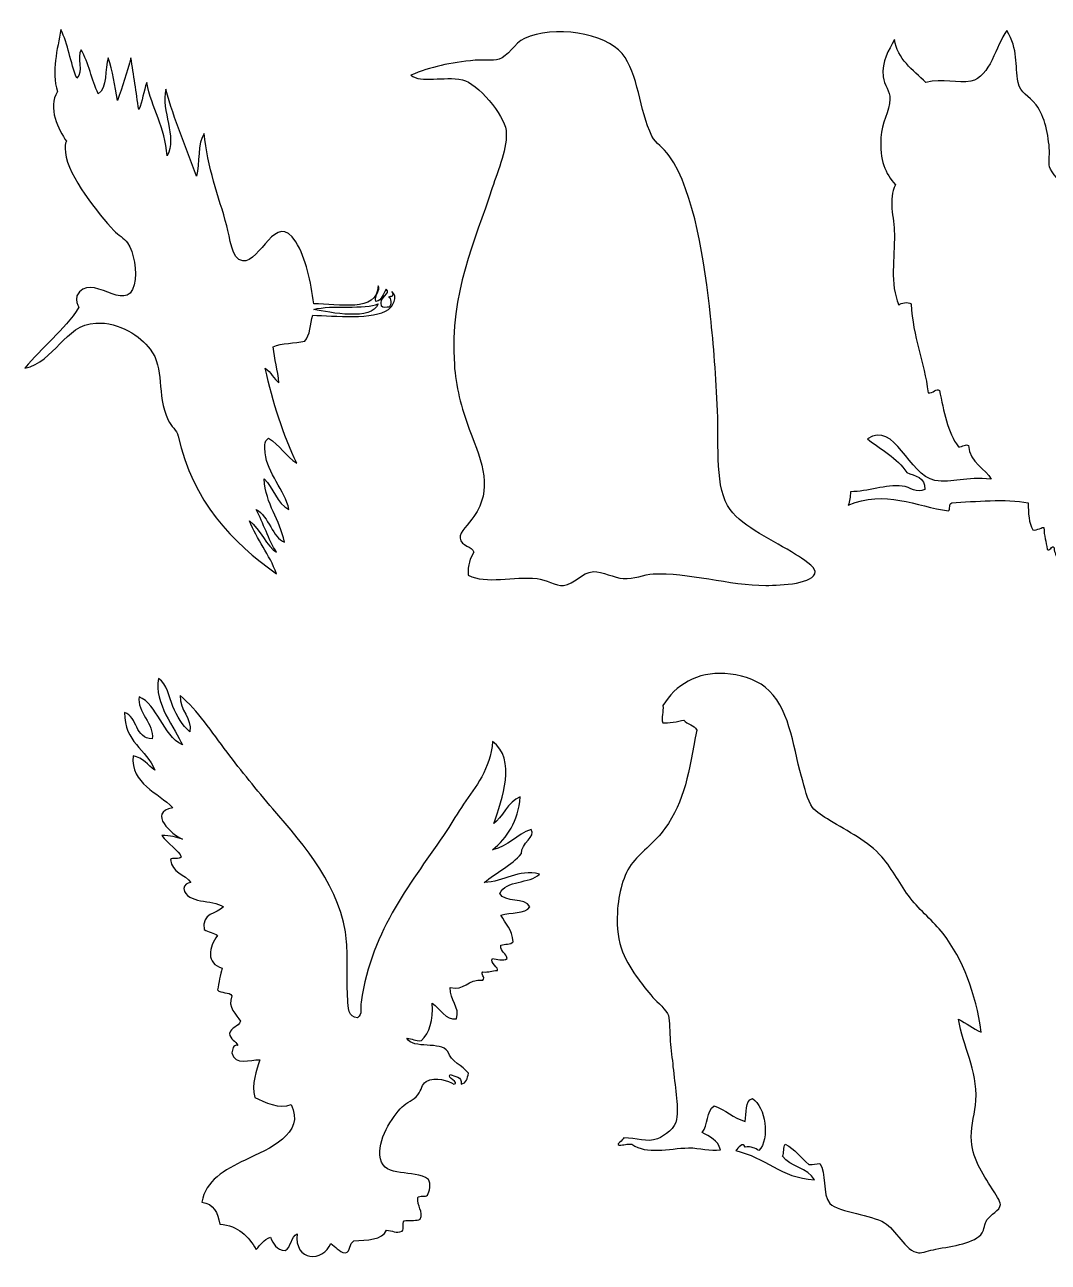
# Model space of a CAD drawing. Header units: centimetres. Extents: x -66 to 65, y -66 to 66.
# Drawn here: x 43.81 to 52.89, y 3.52 to 14.5 of the extents above; entities that cross this region are included whole.
import ezdxf

# ---------------------------------------------------------------- set-up
doc = ezdxf.new("R2010")
doc.units = ezdxf.units.CM
doc.header["$MEASUREMENT"] = 0
doc.layers.add('Layer 1', color=7, linetype='Continuous')

msp = doc.modelspace()

# ---------------------------------------------------------------- linework, layer by layer
at = {"layer": 'Layer 1'}
for points, knots in [([(47.74058, 9.62048), (47.73521, 9.71078), (47.75902, 9.77195), (47.79154, 9.82442), (47.79154, 9.82442), (47.77865, 9.8766), (47.67877, 9.87554), (47.66922, 9.94674), (47.66922, 9.94674), (47.66168, 10.00259), (47.74611, 10.07414), (47.79154, 10.14047), (47.79154, 10.14047), (47.9587, 10.38463), (47.87221, 10.5995), (47.75077, 10.91533), (47.75077, 10.91533), (47.68002, 11.09937), (47.62951, 11.30477), (47.61821, 11.48627), (47.61821, 11.48627), (47.57741, 12.14156), (47.79934, 12.57326), (47.95468, 13.05639), (47.95468, 13.05639), (48.00548, 13.21445), (48.09457, 13.42003), (48.07705, 13.56616), (48.07705, 13.56616), (48.06043, 13.70464), (47.82329, 13.98632), (47.68959, 14.01479), (47.68959, 14.01479), (47.52317, 14.05016), (47.3256, 13.98338), (47.2308, 14.05554), (47.2308, 14.05554), (47.4117, 14.13343), (47.57706, 14.16606), (47.80169, 14.18812), (47.80169, 14.18812), (47.86583, 14.19436), (47.95507, 14.18018), (48.01584, 14.19828), (48.01584, 14.19828), (48.09072, 14.22058), (48.15509, 14.341), (48.24018, 14.38182), (48.24018, 14.38182), (48.49415, 14.50385), (48.95921, 14.42923), (49.10674, 14.24929), (49.10674, 14.24929), (49.25546, 14.06792), (49.25604, 13.75044), (49.37185, 13.5152), (49.37185, 13.5152), (49.40363, 13.45067), (49.47374, 13.41513), (49.52481, 13.34187), (49.52481, 13.34187), (49.75132, 13.01686), (49.84043, 12.39321), (49.89181, 11.9145), (49.89181, 11.9145), (49.91827, 11.66799), (49.94033, 11.3783), (49.95298, 11.07847), (49.95298, 11.07847), (49.96642, 10.75914), (49.92861, 10.38304), (50.06514, 10.20167), (50.06514, 10.20167), (50.1823, 10.04599), (50.45365, 9.92415), (50.6463, 9.80405), (50.6463, 9.80405), (50.70573, 9.76701), (50.81995, 9.69359), (50.81963, 9.65109), (50.81963, 9.65109), (50.81886, 9.54483), (50.52256, 9.52914), (50.38122, 9.52877), (50.38122, 9.52877), (50.06549, 9.52798), (49.68261, 9.6491), (49.38205, 9.63074), (49.38205, 9.63074), (49.30175, 9.62582), (49.21084, 9.58425), (49.11694, 9.58997), (49.11694, 9.58997), (49.03981, 9.59468), (48.92879, 9.65598), (48.85188, 9.65112), (48.85188, 9.65112), (48.74864, 9.64458), (48.68271, 9.53687), (48.58677, 9.5288), (48.58677, 9.5288), (48.52099, 9.52327), (48.42614, 9.58235), (48.3523, 9.59), (48.3523, 9.59), (48.14368, 9.61146), (47.90238, 9.53629), (47.74058, 9.62048)], [0, 0, 0, 0, 0.03571429, 0.03571429, 0.03571429, 0.03571429, 0.07142857, 0.07142857, 0.07142857, 0.07142857, 0.10714286, 0.10714286, 0.10714286, 0.10714286, 0.14285714, 0.14285714, 0.14285714, 0.14285714, 0.17857143, 0.17857143, 0.17857143, 0.17857143, 0.21428571, 0.21428571, 0.21428571, 0.21428571, 0.25, 0.25, 0.25, 0.25, 0.28571429, 0.28571429, 0.28571429, 0.28571429, 0.32142857, 0.32142857, 0.32142857, 0.32142857, 0.35714286, 0.35714286, 0.35714286, 0.35714286, 0.39285714, 0.39285714, 0.39285714, 0.39285714, 0.42857143, 0.42857143, 0.42857143, 0.42857143, 0.46428571, 0.46428571, 0.46428571, 0.46428571, 0.5, 0.5, 0.5, 0.5, 0.53571429, 0.53571429, 0.53571429, 0.53571429, 0.57142857, 0.57142857, 0.57142857, 0.57142857, 0.60714286, 0.60714286, 0.60714286, 0.60714286, 0.64285714, 0.64285714, 0.64285714, 0.64285714, 0.67857143, 0.67857143, 0.67857143, 0.67857143, 0.71428571, 0.71428571, 0.71428571, 0.71428571, 0.75, 0.75, 0.75, 0.75, 0.78571429, 0.78571429, 0.78571429, 0.78571429, 0.82142857, 0.82142857, 0.82142857, 0.82142857, 0.85714286, 0.85714286, 0.85714286, 0.85714286, 0.89285714, 0.89285714, 0.89285714, 0.89285714, 0.92857143, 0.92857143, 0.92857143, 0.92857143, 1, 1, 1, 1]), ([(46.92215, 12.04718), (46.97668, 12.05948), (46.98488, 12.11806), (47.01232, 12.15741), (47.01232, 12.15741), (47.06481, 12.11841), (46.94117, 12.0906), (46.97221, 12.0071), (46.97221, 12.0071), (46.9765, 11.98469), (47.02161, 12.00305), (47.04235, 11.99707), (47.04235, 11.99707), (47.05555, 12.01321), (47.06397, 12.08534), (47.03232, 12.08727), (47.03232, 12.08727), (47.05701, 12.09481), (47.08725, 12.08658), (47.0624, 12.13736), (47.0624, 12.13736), (47.12921, 12.08698), (47.06393, 11.99975), (47.03232, 11.97705), (47.03232, 11.97705), (46.90326, 11.88445), (46.55361, 11.91971), (46.36091, 11.92691), (46.36091, 11.92691), (46.34046, 11.84714), (46.3385, 11.74892), (46.2908, 11.6964), (46.2908, 11.6964), (46.20224, 11.67476), (46.0845, 11.68224), (46.01021, 11.64631), (46.01021, 11.64631), (46.02188, 11.53442), (46.0518, 11.44073), (46.06035, 11.32569), (46.06035, 11.32569), (46.01508, 11.36392), (45.99008, 11.42242), (45.9401, 11.45594), (45.9401, 11.45594), (46.0082, 11.14992), (46.09721, 10.86481), (46.22066, 10.61419), (46.22066, 10.61419), (46.12274, 10.67325), (46.06807, 10.77559), (45.97015, 10.83464), (45.97015, 10.83464), (45.92462, 10.81578), (45.93729, 10.73756), (45.94007, 10.70436), (45.94007, 10.70436), (45.95502, 10.52548), (46.11565, 10.37059), (46.15049, 10.20332), (46.15049, 10.20332), (46.03876, 10.25526), (46.01494, 10.39509), (45.93004, 10.47388), (45.93004, 10.47388), (45.94502, 10.24171), (46.06873, 10.11823), (46.11038, 9.91273), (46.11038, 9.91273), (46.00579, 9.9485), (45.97219, 10.14189), (45.85987, 10.20332), (45.85987, 10.20332), (45.92361, 10.08002), (45.96763, 9.93699), (46.04024, 9.82253), (46.04024, 9.82253), (45.95502, 9.87098), (45.89311, 10.02943), (45.79973, 10.10312), (45.79973, 10.10312), (45.8668, 9.93305), (45.97642, 9.80546), (46.04024, 9.63211), (46.04024, 9.63211), (45.64929, 9.90958), (45.29213, 10.27412), (45.16846, 10.85464), (45.16846, 10.85464), (45.15751, 10.906), (45.10324, 10.94026), (45.07826, 10.99492), (45.07826, 10.99492), (44.97065, 11.23051), (45.05101, 11.45299), (44.91792, 11.62624), (44.91792, 11.62624), (44.83249, 11.73737), (44.64791, 11.8678), (44.43691, 11.85672), (44.43691, 11.85672), (44.15357, 11.84177), (44.07631, 11.51244), (43.80561, 11.4559), (43.80561, 11.4559), (43.95798, 11.64426), (44.15441, 11.78851), (44.28662, 11.997), (44.28662, 11.997), (44.26929, 12.01978), (44.26241, 12.05301), (44.26656, 12.09717), (44.26656, 12.09717), (44.38949, 12.33104), (44.70937, 11.92077), (44.7776, 12.19739), (44.7776, 12.19739), (44.80602, 12.31256), (44.77363, 12.48796), (44.71746, 12.56818), (44.71746, 12.56818), (44.68854, 12.60953), (44.6356, 12.63819), (44.59726, 12.67843), (44.59726, 12.67843), (44.46026, 12.8222), (44.19052, 13.16053), (44.16633, 13.36984), (44.16633, 13.36984), (44.15982, 13.42633), (44.16276, 13.4499), (44.17636, 13.47004), (44.17636, 13.47004), (44.10289, 13.57063), (44.00568, 13.76727), (44.09622, 13.91097), (44.09622, 13.91097), (44.03793, 14.09168), (44.09715, 14.28501), (44.1263, 14.46212), (44.1263, 14.46212), (44.18858, 14.33404), (44.21187, 14.16692), (44.26658, 14.03125), (44.26658, 14.03125), (44.33288, 14.08385), (44.26031, 14.21876), (44.30669, 14.28178), (44.30669, 14.28178), (44.37053, 14.16526), (44.40133, 14.01566), (44.457, 13.89094), (44.457, 13.89094), (44.54373, 13.94118), (44.5105, 14.11134), (44.54717, 14.21164), (44.54717, 14.21164), (44.58268, 14.0935), (44.60903, 13.96621), (44.62734, 13.83083), (44.62734, 13.83083), (44.67438, 13.95079), (44.71164, 14.08054), (44.74757, 14.21164), (44.74757, 14.21164), (44.77268, 14.05974), (44.79411, 13.90406), (44.81771, 13.75068), (44.81771, 13.75068), (44.85123, 13.82074), (44.86012, 13.91538), (44.88785, 13.99116), (44.88785, 13.99116), (44.93325, 13.75933), (45.05189, 13.60074), (45.06822, 13.33981), (45.06822, 13.33981), (45.1627, 13.51359), (45.01065, 13.7388), (45.05819, 13.93105), (45.05819, 13.93105), (45.13129, 13.65673), (45.23713, 13.41522), (45.32875, 13.15947), (45.32875, 13.15947), (45.36254, 13.27602), (45.33412, 13.45469), (45.39892, 13.54026), (45.39892, 13.54026), (45.42585, 13.23893), (45.52663, 12.98302), (45.59932, 12.71854), (45.59932, 12.71854), (45.62594, 12.62168), (45.64147, 12.4189), (45.73963, 12.40792), (45.73963, 12.40792), (45.8979, 12.39014), (46.03297, 12.86115), (46.21061, 12.57826), (46.21061, 12.57826), (46.30358, 12.43012), (46.3437, 12.22261), (46.37092, 12.02713), (46.37092, 12.02713), (46.58486, 12.02697), (46.93832, 11.94693), (46.9421, 12.18747), (46.9421, 12.18747), (46.97004, 12.14579), (46.90471, 12.11161), (46.92215, 12.04718)], [0, 0, 0, 0, 0.01851852, 0.01851852, 0.01851852, 0.01851852, 0.03703704, 0.03703704, 0.03703704, 0.03703704, 0.05555556, 0.05555556, 0.05555556, 0.05555556, 0.07407407, 0.07407407, 0.07407407, 0.07407407, 0.09259259, 0.09259259, 0.09259259, 0.09259259, 0.11111111, 0.11111111, 0.11111111, 0.11111111, 0.12962963, 0.12962963, 0.12962963, 0.12962963, 0.14814815, 0.14814815, 0.14814815, 0.14814815, 0.16666667, 0.16666667, 0.16666667, 0.16666667, 0.18518519, 0.18518519, 0.18518519, 0.18518519, 0.2037037, 0.2037037, 0.2037037, 0.2037037, 0.22222222, 0.22222222, 0.22222222, 0.22222222, 0.24074074, 0.24074074, 0.24074074, 0.24074074, 0.25925926, 0.25925926, 0.25925926, 0.25925926, 0.27777778, 0.27777778, 0.27777778, 0.27777778, 0.2962963, 0.2962963, 0.2962963, 0.2962963, 0.31481481, 0.31481481, 0.31481481, 0.31481481, 0.33333333, 0.33333333, 0.33333333, 0.33333333, 0.35185185, 0.35185185, 0.35185185, 0.35185185, 0.37037037, 0.37037037, 0.37037037, 0.37037037, 0.38888889, 0.38888889, 0.38888889, 0.38888889, 0.40740741, 0.40740741, 0.40740741, 0.40740741, 0.42592593, 0.42592593, 0.42592593, 0.42592593, 0.44444444, 0.44444444, 0.44444444, 0.44444444, 0.46296296, 0.46296296, 0.46296296, 0.46296296, 0.48148148, 0.48148148, 0.48148148, 0.48148148, 0.5, 0.5, 0.5, 0.5, 0.51851852, 0.51851852, 0.51851852, 0.51851852, 0.53703704, 0.53703704, 0.53703704, 0.53703704, 0.55555556, 0.55555556, 0.55555556, 0.55555556, 0.57407407, 0.57407407, 0.57407407, 0.57407407, 0.59259259, 0.59259259, 0.59259259, 0.59259259, 0.61111111, 0.61111111, 0.61111111, 0.61111111, 0.62962963, 0.62962963, 0.62962963, 0.62962963, 0.64814815, 0.64814815, 0.64814815, 0.64814815, 0.66666667, 0.66666667, 0.66666667, 0.66666667, 0.68518519, 0.68518519, 0.68518519, 0.68518519, 0.7037037, 0.7037037, 0.7037037, 0.7037037, 0.72222222, 0.72222222, 0.72222222, 0.72222222, 0.74074074, 0.74074074, 0.74074074, 0.74074074, 0.75925926, 0.75925926, 0.75925926, 0.75925926, 0.77777778, 0.77777778, 0.77777778, 0.77777778, 0.7962963, 0.7962963, 0.7962963, 0.7962963, 0.81481481, 0.81481481, 0.81481481, 0.81481481, 0.83333333, 0.83333333, 0.83333333, 0.83333333, 0.85185185, 0.85185185, 0.85185185, 0.85185185, 0.87037037, 0.87037037, 0.87037037, 0.87037037, 0.88888889, 0.88888889, 0.88888889, 0.88888889, 0.90740741, 0.90740741, 0.90740741, 0.90740741, 0.92592593, 0.92592593, 0.92592593, 0.92592593, 0.94444444, 0.94444444, 0.94444444, 0.94444444, 0.96296296, 0.96296296, 0.96296296, 0.96296296, 1, 1, 1, 1]), ([(52.52102, 14.45172), (52.6249, 14.28233), (52.59203, 14.14681), (52.62079, 13.99272), (52.62079, 13.99272), (52.63894, 13.8958), (52.71588, 13.87554), (52.78047, 13.79314), (52.78047, 13.79314), (52.86146, 13.68982), (52.88945, 13.52514), (52.90019, 13.38401), (52.90019, 13.38401), (52.9031, 13.34525), (52.88765, 13.28992), (52.90019, 13.24434), (52.90019, 13.24434), (52.91636, 13.18528), (53.00277, 13.11213), (53.03986, 13.04479), (53.03986, 13.04479), (53.16059, 12.82564), (53.27902, 12.61206), (53.34918, 12.34629), (53.34918, 12.34629), (53.38117, 12.22532), (53.44731, 12.10785), (53.45893, 11.95714), (53.45893, 11.95714), (53.46711, 11.85125), (53.45345, 11.74455), (53.45893, 11.64782), (53.45893, 11.64782), (53.47642, 11.34043), (53.60678, 11.0768), (53.58863, 10.6899), (53.58863, 10.6899), (53.76728, 10.71406), (53.80805, 10.50093), (53.9678, 10.48038), (53.9678, 10.48038), (54.10848, 10.46226), (54.25556, 10.51261), (54.42683, 10.50036), (54.42683, 10.50036), (54.52735, 10.49314), (54.64252, 10.44937), (54.73615, 10.44046), (54.73615, 10.44046), (54.87598, 10.42715), (54.98481, 10.43226), (55.01558, 10.30076), (55.01558, 10.30076), (54.89967, 10.31238), (54.79693, 10.28547), (54.68631, 10.29079), (54.68631, 10.29079), (54.57, 10.29635), (54.46943, 10.35736), (54.35701, 10.36064), (54.35701, 10.36064), (54.26324, 10.36339), (54.17471, 10.32087), (54.08758, 10.32071), (54.08758, 10.32071), (53.99992, 10.32058), (53.872, 10.34579), (53.79818, 10.39056), (53.79818, 10.39056), (53.73984, 10.42601), (53.68274, 10.52227), (53.54873, 10.49033), (53.54873, 10.49033), (53.56336, 10.41482), (53.4892, 10.37624), (53.46888, 10.31076), (53.46888, 10.31076), (53.43358, 10.19665), (53.49859, 10.06337), (53.45891, 9.92158), (53.45891, 9.92158), (53.45137, 9.89256), (53.40964, 9.89774), (53.39906, 9.87171), (53.39906, 9.87171), (53.38692, 9.81064), (53.3952, 9.72918), (53.37906, 9.67213), (53.37906, 9.67213), (53.33353, 9.63784), (53.24558, 9.64602), (53.17948, 9.63223), (53.17948, 9.63223), (53.1245, 9.68697), (53.1037, 9.77595), (53.04978, 9.83181), (53.04978, 9.83181), (53.01274, 9.81564), (53.01943, 9.75577), (52.96996, 9.75199), (52.96996, 9.75199), (52.96443, 9.79303), (52.94136, 9.81652), (52.94004, 9.86174), (52.94004, 9.86174), (52.91882, 9.89727), (52.90287, 9.81771), (52.88014, 9.85179), (52.88014, 9.85179), (52.8704, 9.91516), (52.8508, 9.96876), (52.85019, 10.04136), (52.85019, 10.04136), (52.83757, 10.05329), (52.79344, 10.01215), (52.75042, 10.02141), (52.75042, 10.02141), (52.71835, 10.0825), (52.71023, 10.16749), (52.71049, 10.26088), (52.71049, 10.26088), (52.50909, 10.3011), (52.24207, 10.27398), (52.03197, 10.26088), (52.03197, 10.26088), (52.00273, 10.25688), (52.02398, 10.20235), (52.00202, 10.19103), (52.00202, 10.19103), (51.72045, 10.22889), (51.43462, 10.38079), (51.11395, 10.2409), (51.11395, 10.2409), (51.12599, 10.27545), (51.13221, 10.3158), (51.13393, 10.36065), (51.13393, 10.36065), (51.28771, 10.35957), (51.44593, 10.42709), (51.59293, 10.41055), (51.59293, 10.41055), (51.66466, 10.40251), (51.72242, 10.34025), (51.79253, 10.38063), (51.79253, 10.38063), (51.79827, 10.48948), (51.70784, 10.50218), (51.63285, 10.5303), (51.63285, 10.5303), (51.54718, 10.66082), (51.40483, 10.73466), (51.28363, 10.82965), (51.28363, 10.82965), (51.53086, 10.99435), (51.64619, 10.50326), (51.8823, 10.46045), (51.8823, 10.46045), (52.03967, 10.4319), (52.1572, 10.50048), (52.38122, 10.47042), (52.38122, 10.47042), (52.34545, 10.56109), (52.18593, 10.61433), (52.18164, 10.76974), (52.18164, 10.76974), (52.16021, 10.78821), (52.12846, 10.75654), (52.09181, 10.75977), (52.09181, 10.75977), (51.99373, 10.88455), (51.96394, 11.07759), (51.92221, 11.25867), (51.92221, 11.25867), (51.89811, 11.28211), (51.86485, 11.23004), (51.82244, 11.23872), (51.82244, 11.23872), (51.78789, 11.51688), (51.68652, 11.72812), (51.67279, 12.02699), (51.67279, 12.02699), (51.64628, 12.04623), (51.58003, 12.03853), (51.56299, 12.01704), (51.56299, 12.01704), (51.48076, 12.20484), (51.52582, 12.43252), (51.52312, 12.64566), (51.52312, 12.64566), (51.52114, 12.79907), (51.46531, 12.95252), (51.53307, 13.08468), (51.53307, 13.08468), (51.44197, 13.17945), (51.39109, 13.3046), (51.40334, 13.50378), (51.40334, 13.50378), (51.41091, 13.62607), (51.4783, 13.74204), (51.48322, 13.84306), (51.48322, 13.84306), (51.48663, 13.9136), (51.43171, 13.96961), (51.42332, 14.04261), (51.42332, 14.04261), (51.40715, 14.1844), (51.47444, 14.27526), (51.52312, 14.37188), (51.52312, 14.37188), (51.5481, 14.20096), (51.68819, 14.10256), (51.80252, 13.99271), (51.80252, 13.99271), (51.95296, 14.03174), (52.08988, 13.97956), (52.20162, 14.00266), (52.20162, 14.00266), (52.37709, 14.03899), (52.4222, 14.32196), (52.52102, 14.45172)], [0, 0, 0, 0, 0.01785714, 0.01785714, 0.01785714, 0.01785714, 0.03571429, 0.03571429, 0.03571429, 0.03571429, 0.05357143, 0.05357143, 0.05357143, 0.05357143, 0.07142857, 0.07142857, 0.07142857, 0.07142857, 0.08928571, 0.08928571, 0.08928571, 0.08928571, 0.10714286, 0.10714286, 0.10714286, 0.10714286, 0.125, 0.125, 0.125, 0.125, 0.14285714, 0.14285714, 0.14285714, 0.14285714, 0.16071429, 0.16071429, 0.16071429, 0.16071429, 0.17857143, 0.17857143, 0.17857143, 0.17857143, 0.19642857, 0.19642857, 0.19642857, 0.19642857, 0.21428571, 0.21428571, 0.21428571, 0.21428571, 0.23214286, 0.23214286, 0.23214286, 0.23214286, 0.25, 0.25, 0.25, 0.25, 0.26785714, 0.26785714, 0.26785714, 0.26785714, 0.28571429, 0.28571429, 0.28571429, 0.28571429, 0.30357143, 0.30357143, 0.30357143, 0.30357143, 0.32142857, 0.32142857, 0.32142857, 0.32142857, 0.33928571, 0.33928571, 0.33928571, 0.33928571, 0.35714286, 0.35714286, 0.35714286, 0.35714286, 0.375, 0.375, 0.375, 0.375, 0.39285714, 0.39285714, 0.39285714, 0.39285714, 0.41071429, 0.41071429, 0.41071429, 0.41071429, 0.42857143, 0.42857143, 0.42857143, 0.42857143, 0.44642857, 0.44642857, 0.44642857, 0.44642857, 0.46428571, 0.46428571, 0.46428571, 0.46428571, 0.48214286, 0.48214286, 0.48214286, 0.48214286, 0.5, 0.5, 0.5, 0.5, 0.51785714, 0.51785714, 0.51785714, 0.51785714, 0.53571429, 0.53571429, 0.53571429, 0.53571429, 0.55357143, 0.55357143, 0.55357143, 0.55357143, 0.57142857, 0.57142857, 0.57142857, 0.57142857, 0.58928571, 0.58928571, 0.58928571, 0.58928571, 0.60714286, 0.60714286, 0.60714286, 0.60714286, 0.625, 0.625, 0.625, 0.625, 0.64285714, 0.64285714, 0.64285714, 0.64285714, 0.66071429, 0.66071429, 0.66071429, 0.66071429, 0.67857143, 0.67857143, 0.67857143, 0.67857143, 0.69642857, 0.69642857, 0.69642857, 0.69642857, 0.71428571, 0.71428571, 0.71428571, 0.71428571, 0.73214286, 0.73214286, 0.73214286, 0.73214286, 0.75, 0.75, 0.75, 0.75, 0.76785714, 0.76785714, 0.76785714, 0.76785714, 0.78571429, 0.78571429, 0.78571429, 0.78571429, 0.80357143, 0.80357143, 0.80357143, 0.80357143, 0.82142857, 0.82142857, 0.82142857, 0.82142857, 0.83928571, 0.83928571, 0.83928571, 0.83928571, 0.85714286, 0.85714286, 0.85714286, 0.85714286, 0.875, 0.875, 0.875, 0.875, 0.89285714, 0.89285714, 0.89285714, 0.89285714, 0.91071429, 0.91071429, 0.91071429, 0.91071429, 0.92857143, 0.92857143, 0.92857143, 0.92857143, 0.94642857, 0.94642857, 0.94642857, 0.94642857, 0.96428571, 0.96428571, 0.96428571, 0.96428571, 1, 1, 1, 1]), ([(46.37094, 11.97707), (46.51855, 11.95024), (46.88534, 11.87423), (46.94212, 12.02718), (46.94212, 12.02718), (46.82928, 11.97297), (46.52482, 12.02364), (46.37094, 11.97707)], [0, 0, 0, 0, 0.33333333, 0.33333333, 0.33333333, 0.33333333, 1, 1, 1, 1]), ([(45.20537, 7.2778), (45.11274, 7.31606), (44.88991, 7.51423), (45.11972, 7.55617), (45.11972, 7.55617), (44.99156, 7.69232), (44.74449, 7.76596), (44.7664, 8.01657), (44.7664, 8.01657), (44.85535, 7.99847), (44.89904, 7.93503), (44.95912, 7.88809), (44.95912, 7.88809), (44.88713, 8.07663), (44.68681, 8.13688), (44.69144, 8.40199), (44.69144, 8.40199), (44.80968, 8.35955), (44.7809, 8.17021), (44.93771, 8.16646), (44.93771, 8.16646), (44.9548, 8.2983), (44.80148, 8.40781), (44.81994, 8.54119), (44.81994, 8.54119), (44.98197, 8.47457), (45.02925, 8.20109), (45.20539, 8.11291), (45.20539, 8.11291), (45.142, 8.26073), (44.94978, 8.48462), (44.99124, 8.70179), (44.99124, 8.70179), (45.07096, 8.65398), (45.08236, 8.54119), (45.11972, 8.45552), (45.11972, 8.45552), (45.15816, 8.36731), (45.20346, 8.28645), (45.26958, 8.2307), (45.26958, 8.2307), (45.29397, 8.34794), (45.17846, 8.41784), (45.18396, 8.5519), (45.18396, 8.5519), (45.34247, 8.41675), (45.46421, 8.23011), (45.60155, 8.04866), (45.60155, 8.04866), (45.72821, 7.88126), (45.86179, 7.71648), (46.0084, 7.54545), (46.0084, 7.54545), (46.29018, 7.21668), (46.62118, 6.84608), (46.66152, 6.36766), (46.66152, 6.36766), (46.67337, 6.22732), (46.65959, 6.02664), (46.67224, 5.85373), (46.67224, 5.85373), (46.67708, 5.78756), (46.67475, 5.69167), (46.75786, 5.69315), (46.75786, 5.69315), (46.8066, 5.72371), (46.78241, 5.78197), (46.79001, 5.83232), (46.79001, 5.83232), (46.88899, 6.4887), (47.24486, 6.89674), (47.55018, 7.3527), (47.55018, 7.3527), (47.60024, 7.42742), (47.64654, 7.51089), (47.70007, 7.58826), (47.70007, 7.58826), (47.80606, 7.7413), (47.9383, 7.89674), (47.95706, 8.14502), (47.95706, 8.14502), (48.17148, 7.98738), (48.04424, 7.63088), (47.96775, 7.41694), (47.96775, 7.41694), (48.03824, 7.46073), (48.09308, 7.61278), (48.20328, 7.65247), (48.20328, 7.65247), (48.18365, 7.43302), (48.0867, 7.29084), (47.95703, 7.18138), (47.95703, 7.18138), (48.09932, 7.21392), (48.16933, 7.31886), (48.29964, 7.36339), (48.29964, 7.36339), (48.34356, 7.30058), (48.2101, 7.24213), (48.21402, 7.14924), (48.21402, 7.14924), (48.12374, 7.04322), (47.98772, 6.98292), (47.8821, 6.8923), (47.8821, 6.8923), (48.05945, 6.89741), (48.18116, 7.01374), (48.3746, 6.96726), (48.3746, 6.96726), (48.28745, 6.87952), (48.07586, 6.91625), (48.02128, 6.79594), (48.02128, 6.79594), (48.0615, 6.70767), (48.2457, 6.76337), (48.28896, 6.67815), (48.28896, 6.67815), (48.24602, 6.61047), (48.11537, 6.63045), (48.03197, 6.60319), (48.03197, 6.60319), (48.06954, 6.52654), (48.13368, 6.47645), (48.13905, 6.36766), (48.13905, 6.36766), (48.12029, 6.34004), (48.06444, 6.34951), (48.03197, 6.33554), (48.03197, 6.33554), (48.02382, 6.27029), (48.08145, 6.27074), (48.08555, 6.21775), (48.08555, 6.21775), (48.05335, 6.19341), (47.99361, 6.21307), (47.95704, 6.21775), (47.95704, 6.21775), (47.92444, 6.18439), (48.02001, 6.1316), (47.99988, 6.11067), (47.99988, 6.11067), (47.94916, 6.11498), (47.92619, 6.09157), (47.87137, 6.09998), (47.87137, 6.09998), (47.84372, 6.07768), (47.89907, 6.0564), (47.87137, 6.02505), (47.87137, 6.02505), (47.73598, 6.04206), (47.70397, 5.92512), (47.58231, 5.96081), (47.58231, 5.96081), (47.57228, 5.84614), (47.67288, 5.78886), (47.63584, 5.68242), (47.63584, 5.68242), (47.53956, 5.6649), (47.4918, 5.77833), (47.42166, 5.82164), (47.42166, 5.82164), (47.43116, 5.66937), (47.39906, 5.5587), (47.32533, 5.48972), (47.32533, 5.48972), (47.26958, 5.48393), (47.24595, 5.51028), (47.19682, 5.51115), (47.19682, 5.51115), (47.2536, 5.4073), (47.4954, 5.4885), (47.56089, 5.39333), (47.56089, 5.39333), (47.58994, 5.29747), (47.68921, 5.27186), (47.7429, 5.20061), (47.7429, 5.20061), (47.73576, 5.15423), (47.7239, 5.11258), (47.67866, 5.10425), (47.67866, 5.10425), (47.68993, 5.17619), (47.61855, 5.16545), (47.5823, 5.1899), (47.5823, 5.1899), (47.54013, 5.16077), (47.67363, 5.11629), (47.61442, 5.10425), (47.61442, 5.10425), (47.55867, 5.12888), (47.4571, 5.17926), (47.36812, 5.12563), (47.36812, 5.12563), (47.32682, 5.10079), (47.33169, 5.05557), (47.29319, 5.00786), (47.29319, 5.00786), (47.25599, 4.96172), (47.19392, 4.94153), (47.15397, 4.90078), (47.15397, 4.90078), (47.07036, 4.81548), (46.92505, 4.60715), (46.96127, 4.44038), (46.96127, 4.44038), (46.99895, 4.267), (47.25567, 4.35235), (47.38955, 4.2584), (47.38955, 4.2584), (47.4091, 4.21641), (47.39997, 4.15156), (47.37886, 4.11918), (47.37886, 4.11918), (47.36328, 4.09907), (47.30877, 4.11788), (47.29321, 4.09778), (47.29321, 4.09778), (47.28654, 4.02052), (47.34557, 3.97337), (47.31461, 3.90503), (47.31461, 3.90503), (47.28249, 3.89077), (47.23269, 3.89413), (47.18615, 3.89434), (47.18615, 3.89434), (47.14535, 3.8923), (47.17959, 3.81526), (47.154, 3.79795), (47.154, 3.79795), (47.10074, 3.77805), (47.06976, 3.80327), (47.01483, 3.80864), (47.01483, 3.80864), (46.97916, 3.71585), (46.84261, 3.72389), (46.72575, 3.71231), (46.72575, 3.71231), (46.68482, 3.69255), (46.69982, 3.61687), (46.65082, 3.60521), (46.65082, 3.60521), (46.59092, 3.6168), (46.56327, 3.66051), (46.52231, 3.69091), (46.52231, 3.69091), (46.45606, 3.52311), (46.19298, 3.527), (46.22254, 3.77656), (46.22254, 3.77656), (46.16605, 3.74735), (46.1719, 3.65583), (46.11546, 3.62667), (46.11546, 3.62667), (46.03862, 3.63186), (46.01201, 3.68742), (45.98698, 3.74441), (45.98698, 3.74441), (45.92525, 3.72766), (45.89792, 3.67646), (45.85852, 3.63733), (45.85852, 3.63733), (45.79137, 3.75227), (45.70451, 3.84736), (45.53726, 3.8622), (45.53726, 3.8622), (45.51805, 3.96078), (45.48498, 4.04548), (45.37666, 4.05492), (45.37666, 4.05492), (45.41217, 4.24981), (45.57592, 4.34141), (45.76216, 4.42965), (45.76216, 4.42965), (45.97301, 4.52958), (46.30008, 4.66293), (46.16901, 4.92217), (46.16901, 4.92217), (46.07051, 4.87632), (45.92737, 4.94482), (45.84778, 4.98644), (45.84778, 4.98644), (45.81542, 5.10423), (45.86162, 5.22708), (45.89062, 5.31833), (45.89062, 5.31833), (45.80831, 5.32571), (45.66684, 5.25959), (45.64432, 5.38257), (45.64432, 5.38257), (45.65453, 5.41159), (45.64906, 5.45642), (45.69785, 5.44681), (45.69785, 5.44681), (45.67769, 5.48729), (45.62784, 5.49811), (45.62292, 5.55389), (45.62292, 5.55389), (45.63607, 5.60855), (45.70076, 5.61165), (45.71928, 5.66097), (45.71928, 5.66097), (45.68803, 5.72264), (45.59871, 5.78294), (45.64432, 5.88581), (45.64432, 5.88581), (45.62387, 5.92603), (45.54325, 5.90602), (45.51586, 5.93931), (45.51586, 5.93931), (45.53033, 6.00337), (45.53748, 6.07475), (45.5587, 6.13206), (45.5587, 6.13206), (45.41276, 6.17236), (45.43797, 6.32237), (45.51586, 6.42114), (45.51586, 6.42114), (45.48594, 6.44831), (45.43442, 6.4539), (45.39809, 6.47464), (45.39809, 6.47464), (45.37301, 6.62463), (45.51027, 6.6123), (45.56941, 6.67808), (45.56941, 6.67808), (45.46635, 6.74637), (45.24567, 6.69694), (45.21609, 6.83868), (45.21609, 6.83868), (45.21855, 6.87548), (45.24792, 6.88535), (45.28028, 6.89223), (45.28028, 6.89223), (45.22683, 6.96724), (45.11148, 6.98036), (45.0983, 7.09564), (45.0983, 7.09564), (45.11563, 7.11757), (45.1773, 7.09516), (45.19466, 7.11707), (45.19466, 7.11707), (45.17791, 7.17898), (45.06591, 7.23806), (45.02334, 7.30982), (45.02334, 7.30982), (45.09687, 7.31204), (45.15161, 7.2954), (45.20537, 7.2778)], [0, 0, 0, 0, 0.01136364, 0.01136364, 0.01136364, 0.01136364, 0.02272727, 0.02272727, 0.02272727, 0.02272727, 0.03409091, 0.03409091, 0.03409091, 0.03409091, 0.04545455, 0.04545455, 0.04545455, 0.04545455, 0.05681818, 0.05681818, 0.05681818, 0.05681818, 0.06818182, 0.06818182, 0.06818182, 0.06818182, 0.07954545, 0.07954545, 0.07954545, 0.07954545, 0.09090909, 0.09090909, 0.09090909, 0.09090909, 0.10227273, 0.10227273, 0.10227273, 0.10227273, 0.11363636, 0.11363636, 0.11363636, 0.11363636, 0.125, 0.125, 0.125, 0.125, 0.13636364, 0.13636364, 0.13636364, 0.13636364, 0.14772727, 0.14772727, 0.14772727, 0.14772727, 0.15909091, 0.15909091, 0.15909091, 0.15909091, 0.17045455, 0.17045455, 0.17045455, 0.17045455, 0.18181818, 0.18181818, 0.18181818, 0.18181818, 0.19318182, 0.19318182, 0.19318182, 0.19318182, 0.20454545, 0.20454545, 0.20454545, 0.20454545, 0.21590909, 0.21590909, 0.21590909, 0.21590909, 0.22727273, 0.22727273, 0.22727273, 0.22727273, 0.23863636, 0.23863636, 0.23863636, 0.23863636, 0.25, 0.25, 0.25, 0.25, 0.26136364, 0.26136364, 0.26136364, 0.26136364, 0.27272727, 0.27272727, 0.27272727, 0.27272727, 0.28409091, 0.28409091, 0.28409091, 0.28409091, 0.29545455, 0.29545455, 0.29545455, 0.29545455, 0.30681818, 0.30681818, 0.30681818, 0.30681818, 0.31818182, 0.31818182, 0.31818182, 0.31818182, 0.32954545, 0.32954545, 0.32954545, 0.32954545, 0.34090909, 0.34090909, 0.34090909, 0.34090909, 0.35227273, 0.35227273, 0.35227273, 0.35227273, 0.36363636, 0.36363636, 0.36363636, 0.36363636, 0.375, 0.375, 0.375, 0.375, 0.38636364, 0.38636364, 0.38636364, 0.38636364, 0.39772727, 0.39772727, 0.39772727, 0.39772727, 0.40909091, 0.40909091, 0.40909091, 0.40909091, 0.42045455, 0.42045455, 0.42045455, 0.42045455, 0.43181818, 0.43181818, 0.43181818, 0.43181818, 0.44318182, 0.44318182, 0.44318182, 0.44318182, 0.45454545, 0.45454545, 0.45454545, 0.45454545, 0.46590909, 0.46590909, 0.46590909, 0.46590909, 0.47727273, 0.47727273, 0.47727273, 0.47727273, 0.48863636, 0.48863636, 0.48863636, 0.48863636, 0.5, 0.5, 0.5, 0.5, 0.51136364, 0.51136364, 0.51136364, 0.51136364, 0.52272727, 0.52272727, 0.52272727, 0.52272727, 0.53409091, 0.53409091, 0.53409091, 0.53409091, 0.54545455, 0.54545455, 0.54545455, 0.54545455, 0.55681818, 0.55681818, 0.55681818, 0.55681818, 0.56818182, 0.56818182, 0.56818182, 0.56818182, 0.57954545, 0.57954545, 0.57954545, 0.57954545, 0.59090909, 0.59090909, 0.59090909, 0.59090909, 0.60227273, 0.60227273, 0.60227273, 0.60227273, 0.61363636, 0.61363636, 0.61363636, 0.61363636, 0.625, 0.625, 0.625, 0.625, 0.63636364, 0.63636364, 0.63636364, 0.63636364, 0.64772727, 0.64772727, 0.64772727, 0.64772727, 0.65909091, 0.65909091, 0.65909091, 0.65909091, 0.67045455, 0.67045455, 0.67045455, 0.67045455, 0.68181818, 0.68181818, 0.68181818, 0.68181818, 0.69318182, 0.69318182, 0.69318182, 0.69318182, 0.70454545, 0.70454545, 0.70454545, 0.70454545, 0.71590909, 0.71590909, 0.71590909, 0.71590909, 0.72727273, 0.72727273, 0.72727273, 0.72727273, 0.73863636, 0.73863636, 0.73863636, 0.73863636, 0.75, 0.75, 0.75, 0.75, 0.76136364, 0.76136364, 0.76136364, 0.76136364, 0.77272727, 0.77272727, 0.77272727, 0.77272727, 0.78409091, 0.78409091, 0.78409091, 0.78409091, 0.79545455, 0.79545455, 0.79545455, 0.79545455, 0.80681818, 0.80681818, 0.80681818, 0.80681818, 0.81818182, 0.81818182, 0.81818182, 0.81818182, 0.82954545, 0.82954545, 0.82954545, 0.82954545, 0.84090909, 0.84090909, 0.84090909, 0.84090909, 0.85227273, 0.85227273, 0.85227273, 0.85227273, 0.86363636, 0.86363636, 0.86363636, 0.86363636, 0.875, 0.875, 0.875, 0.875, 0.88636364, 0.88636364, 0.88636364, 0.88636364, 0.89772727, 0.89772727, 0.89772727, 0.89772727, 0.90909091, 0.90909091, 0.90909091, 0.90909091, 0.92045455, 0.92045455, 0.92045455, 0.92045455, 0.93181818, 0.93181818, 0.93181818, 0.93181818, 0.94318182, 0.94318182, 0.94318182, 0.94318182, 0.95454545, 0.95454545, 0.95454545, 0.95454545, 0.96590909, 0.96590909, 0.96590909, 0.96590909, 0.97727273, 0.97727273, 0.97727273, 0.97727273, 1, 1, 1, 1]), ([(52.29457, 5.56563), (52.21943, 5.59574), (52.16389, 5.64545), (52.09222, 5.67898), (52.09222, 5.67898), (52.12762, 5.44107), (52.26288, 5.23197), (52.24605, 4.95855), (52.24605, 4.95855), (52.23928, 4.8497), (52.20493, 4.74606), (52.20552, 4.63475), (52.20552, 4.63475), (52.2066, 4.44499), (52.30723, 4.31376), (52.39173, 4.17334), (52.39173, 4.17334), (52.41657, 4.13199), (52.46573, 4.05983), (52.4646, 4.03573), (52.4646, 4.03573), (52.46211, 3.98268), (52.37364, 3.94537), (52.34318, 3.89809), (52.34318, 3.89809), (52.32506, 3.86999), (52.31778, 3.80768), (52.3027, 3.78477), (52.3027, 3.78477), (52.24013, 3.68992), (52.04023, 3.66777), (51.88984, 3.63906), (51.88984, 3.63906), (51.83497, 3.62858), (51.77311, 3.60218), (51.73601, 3.6067), (51.73601, 3.6067), (51.6243, 3.62019), (51.53101, 3.81916), (51.43655, 3.8738), (51.43655, 3.8738), (51.37236, 3.91092), (51.27611, 3.9309), (51.18559, 3.95476), (51.18559, 3.95476), (51.09357, 3.97902), (50.98416, 4.00537), (50.9508, 4.04379), (50.9508, 4.04379), (50.88151, 4.12396), (50.92043, 4.32412), (50.86179, 4.39995), (50.86179, 4.39995), (50.82729, 4.39937), (50.80514, 4.3864), (50.76466, 4.39188), (50.76466, 4.39188), (50.69161, 4.44837), (50.64237, 4.52862), (50.55418, 4.56997), (50.55418, 4.56997), (50.5351, 4.54587), (50.5477, 4.49009), (50.52989, 4.46472), (50.52989, 4.46472), (50.59609, 4.36637), (50.76, 4.36569), (50.81318, 4.25427), (50.81318, 4.25427), (50.51372, 4.27316), (50.3759, 4.45379), (50.11703, 4.51332), (50.11703, 4.51332), (50.13301, 4.53515), (50.18074, 4.59825), (50.19797, 4.54571), (50.19797, 4.54571), (50.25409, 4.55055), (50.28999, 4.53515), (50.31939, 4.51332), (50.31939, 4.51332), (50.42247, 4.61704), (50.38061, 4.90562), (50.26277, 4.9747), (50.26277, 4.9747), (50.19295, 4.95552), (50.21411, 4.84527), (50.19797, 4.77235), (50.19797, 4.77235), (50.09065, 4.80264), (50.02631, 4.87593), (49.92275, 4.90996), (49.92275, 4.90996), (49.85277, 4.86667), (49.86975, 4.73631), (49.8175, 4.67522), (49.8175, 4.67522), (49.88304, 4.63548), (49.95942, 4.60661), (49.9794, 4.52139), (49.9794, 4.52139), (49.89079, 4.50596), (49.79633, 4.53978), (49.69608, 4.53761), (49.69608, 4.53761), (49.5151, 4.53369), (49.32831, 4.47631), (49.19424, 4.56997), (49.19424, 4.56997), (49.14788, 4.57579), (49.1219, 4.56134), (49.08092, 4.56187), (49.08092, 4.56187), (49.04525, 4.57235), (49.11772, 4.60272), (49.12132, 4.62664), (49.12132, 4.62664), (49.23393, 4.6295), (49.32838, 4.58103), (49.42083, 4.61857), (49.42083, 4.61857), (49.48666, 4.64527), (49.58191, 4.71882), (49.59085, 4.78854), (49.59085, 4.78854), (49.6077, 4.91993), (49.57572, 5.0904), (49.55846, 5.25807), (49.55846, 5.25807), (49.55121, 5.32885), (49.54129, 5.40931), (49.53412, 5.48471), (49.53412, 5.48471), (49.52655, 5.5653), (49.53304, 5.66222), (49.51798, 5.71138), (49.51798, 5.71138), (49.5029, 5.76062), (49.41971, 5.82838), (49.38037, 5.87328), (49.38037, 5.87328), (49.32999, 5.93072), (49.28441, 5.98927), (49.25083, 6.03518), (49.25083, 6.03518), (49.14341, 6.18224), (49.04684, 6.33911), (49.06467, 6.6261), (49.06467, 6.6261), (49.0752, 6.79644), (49.11703, 6.96712), (49.20225, 7.07134), (49.20225, 7.07134), (49.28745, 7.17548), (49.39881, 7.25022), (49.48562, 7.37085), (49.48562, 7.37085), (49.66178, 7.61577), (49.70157, 7.86869), (49.76894, 8.24511), (49.76894, 8.24511), (49.74857, 8.29223), (49.68422, 8.2953), (49.65562, 8.33414), (49.65562, 8.33414), (49.60247, 8.32128), (49.51552, 8.30313), (49.46941, 8.30985), (49.46941, 8.30985), (49.4479, 8.35748), (49.47658, 8.4055), (49.46941, 8.46365), (49.46941, 8.46365), (49.57762, 8.64552), (49.77535, 8.76337), (50.01988, 8.74697), (50.01988, 8.74697), (50.14974, 8.73827), (50.28415, 8.69884), (50.37604, 8.62558), (50.37604, 8.62558), (50.59263, 8.45299), (50.61562, 8.12544), (50.69984, 7.83228), (50.69984, 7.83228), (50.72804, 7.73433), (50.75008, 7.62056), (50.79702, 7.55701), (50.79702, 7.55701), (50.82644, 7.51714), (50.89328, 7.4797), (50.9508, 7.44372), (50.9508, 7.44372), (51.10823, 7.34529), (51.29198, 7.25907), (51.41223, 7.11992), (51.41223, 7.11992), (51.50883, 7.00819), (51.57508, 6.86952), (51.66319, 6.75564), (51.66319, 6.75564), (51.7522, 6.64052), (51.86959, 6.55085), (51.95463, 6.43991), (51.95463, 6.43991), (52.13428, 6.20534), (52.2425, 5.91441), (52.29457, 5.56563)], [0, 0, 0, 0, 0.01886792, 0.01886792, 0.01886792, 0.01886792, 0.03773585, 0.03773585, 0.03773585, 0.03773585, 0.05660377, 0.05660377, 0.05660377, 0.05660377, 0.0754717, 0.0754717, 0.0754717, 0.0754717, 0.09433962, 0.09433962, 0.09433962, 0.09433962, 0.11320755, 0.11320755, 0.11320755, 0.11320755, 0.13207547, 0.13207547, 0.13207547, 0.13207547, 0.1509434, 0.1509434, 0.1509434, 0.1509434, 0.16981132, 0.16981132, 0.16981132, 0.16981132, 0.18867925, 0.18867925, 0.18867925, 0.18867925, 0.20754717, 0.20754717, 0.20754717, 0.20754717, 0.22641509, 0.22641509, 0.22641509, 0.22641509, 0.24528302, 0.24528302, 0.24528302, 0.24528302, 0.26415094, 0.26415094, 0.26415094, 0.26415094, 0.28301887, 0.28301887, 0.28301887, 0.28301887, 0.30188679, 0.30188679, 0.30188679, 0.30188679, 0.32075472, 0.32075472, 0.32075472, 0.32075472, 0.33962264, 0.33962264, 0.33962264, 0.33962264, 0.35849057, 0.35849057, 0.35849057, 0.35849057, 0.37735849, 0.37735849, 0.37735849, 0.37735849, 0.39622642, 0.39622642, 0.39622642, 0.39622642, 0.41509434, 0.41509434, 0.41509434, 0.41509434, 0.43396226, 0.43396226, 0.43396226, 0.43396226, 0.45283019, 0.45283019, 0.45283019, 0.45283019, 0.47169811, 0.47169811, 0.47169811, 0.47169811, 0.49056604, 0.49056604, 0.49056604, 0.49056604, 0.50943396, 0.50943396, 0.50943396, 0.50943396, 0.52830189, 0.52830189, 0.52830189, 0.52830189, 0.54716981, 0.54716981, 0.54716981, 0.54716981, 0.56603774, 0.56603774, 0.56603774, 0.56603774, 0.58490566, 0.58490566, 0.58490566, 0.58490566, 0.60377358, 0.60377358, 0.60377358, 0.60377358, 0.62264151, 0.62264151, 0.62264151, 0.62264151, 0.64150943, 0.64150943, 0.64150943, 0.64150943, 0.66037736, 0.66037736, 0.66037736, 0.66037736, 0.67924528, 0.67924528, 0.67924528, 0.67924528, 0.69811321, 0.69811321, 0.69811321, 0.69811321, 0.71698113, 0.71698113, 0.71698113, 0.71698113, 0.73584906, 0.73584906, 0.73584906, 0.73584906, 0.75471698, 0.75471698, 0.75471698, 0.75471698, 0.77358491, 0.77358491, 0.77358491, 0.77358491, 0.79245283, 0.79245283, 0.79245283, 0.79245283, 0.81132075, 0.81132075, 0.81132075, 0.81132075, 0.83018868, 0.83018868, 0.83018868, 0.83018868, 0.8490566, 0.8490566, 0.8490566, 0.8490566, 0.86792453, 0.86792453, 0.86792453, 0.86792453, 0.88679245, 0.88679245, 0.88679245, 0.88679245, 0.90566038, 0.90566038, 0.90566038, 0.90566038, 0.9245283, 0.9245283, 0.9245283, 0.9245283, 0.94339623, 0.94339623, 0.94339623, 0.94339623, 0.96226415, 0.96226415, 0.96226415, 0.96226415, 1, 1, 1, 1])]:
    msp.add_open_spline(points, degree=3, knots=knots, dxfattribs=at)

doc.saveas('drawing.dxf')
